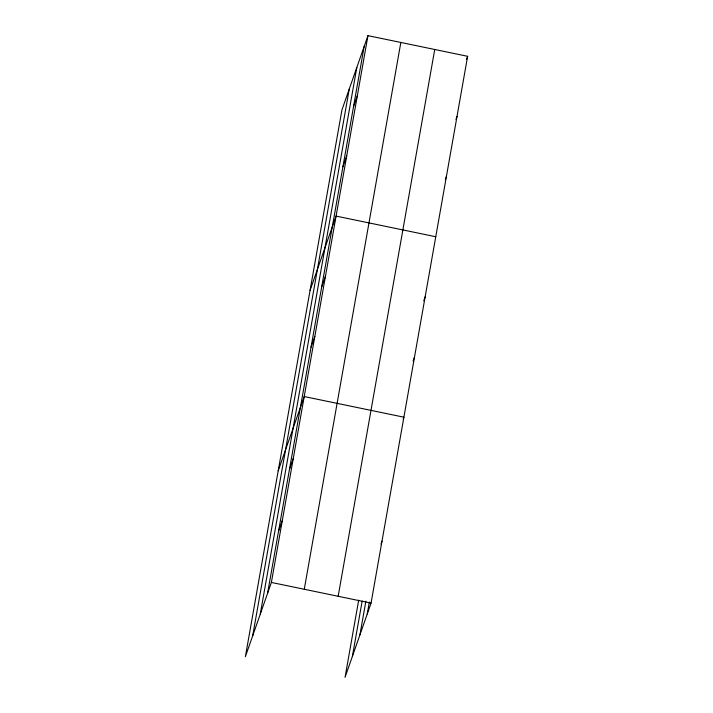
<?xml version="1.0" encoding="UTF-8"?>
<svg xmlns="http://www.w3.org/2000/svg" width="713" height="713" viewBox="0 0 713 713"><rect width="100%" height="100%" fill="white"/><g stroke="black" fill="none" stroke-linecap="round" stroke-linejoin="round"><path stroke-width="1.07" d="M252.696 635.782L349.272 88.982M260.245 614.232L356.821 67.432M267.571 593.314L364.147 46.505M367.953 35.65L341.946 109.9L245.37 656.7L271.377 582.45L367.953 35.65L467.63 56.3L371.054 603.1L345.047 677.35L358.684 600.159M304.273 589.268L400.84 42.459M338.158 596.291L434.734 49.482M352.374 656.432L362.168 600.979M359.922 634.873L365.876 601.175M367.248 613.955L369.361 601.995M353.523 106.656L357.329 95.8M342.9 166.806L346.705 155.951M310.075 290.343L336.081 216.092L435.759 236.743M321.652 287.098L325.458 276.243M311.028 347.249L314.834 336.393M278.204 470.794L304.21 396.544L403.888 417.185L403.201 419.164M289.46 469.368L293.266 458.512M278.516 531.337L282.321 520.481M466.587 59.259L467.63 56.3M455.964 119.41L457.006 116.442M445.34 179.551L446.383 176.592M423.754 300.841L425.135 296.893M413.13 360.983L414.511 357.035M380.965 544.09L381.999 541.131M271.377 582.45L371.054 603.1"/></g></svg>
